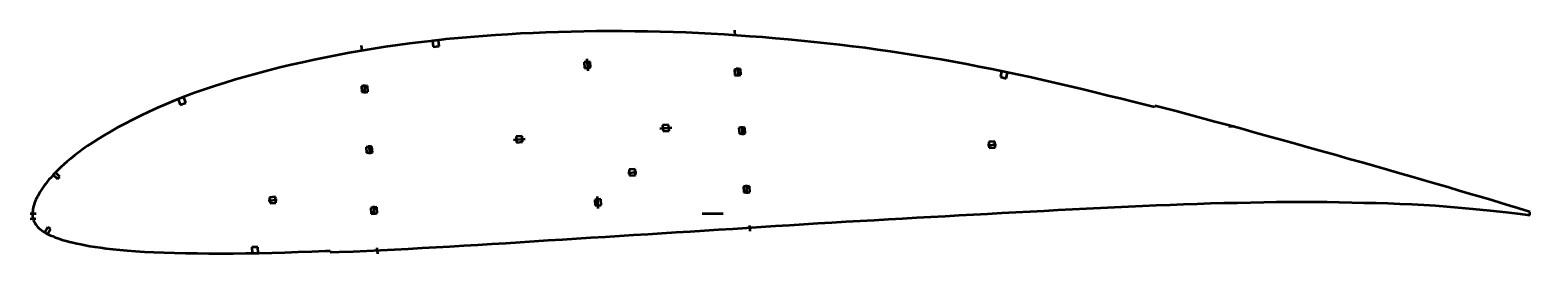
# Model space of a CAD drawing. Header units: metres. Extents: x -377 to 628, y -27 to 123.
import ezdxf

# ---------------------------------------------------------------- set-up
doc = ezdxf.new("R2010")
doc.units = ezdxf.units.M
for name, color, linetype, lineweight in [('FoilLayer', 1, 'Continuous', 50), ('StringerLayer', 1, 'Continuous', 50), ('SubLayer', 1, 'Continuous', 50)]:
    doc.layers.add(name, color=color, linetype=linetype, lineweight=lineweight)

msp = doc.modelspace()

# ---------------------------------------------------------------- linework, layer by layer
at = {"layer": 'FoilLayer'}
for p, q in [((-39.8, 120.8), (-48.3, 120.4)), ((-31.4, 121.2), (-39.8, 120.8)), ((-22.9, 121.4), (-31.4, 121.2)), ((-14.4, 121.7), (-22.9, 121.4)), ((-5.8, 121.9), (-14.4, 121.7)), ((2.7, 122), (-5.8, 121.9)), ((11.2, 122), (2.7, 122)), ((19.7, 122), (11.2, 122)), ((28.2, 121.9), (19.7, 122)), ((36.8, 121.8), (28.2, 121.9)), ((45.3, 121.6), (36.8, 121.8)), ((53.9, 121.4), (45.3, 121.6)), ((62.4, 121.1), (53.9, 121.4)), ((71, 120.7), (62.4, 121.1)), ((79.5, 120.3), (71, 120.7)), ((-138.9, 111.5), (-147, 110.2)), ((-130.8, 112.6), (-138.9, 111.5)), ((-122.7, 113.7), (-130.8, 112.6)), ((-114.6, 114.8), (-122.7, 113.7)), ((-106.4, 115.7), (-114.6, 114.8)), ((-98.3, 116.6), (-106.4, 115.7)), ((-90.1, 117.4), (-98.3, 116.6)), ((-81.8, 118.1), (-90.1, 117.4)), ((-73.5, 118.8), (-81.8, 118.1)), ((-65.1, 119.4), (-73.5, 118.8)), ((-56.7, 119.9), (-65.1, 119.4)), ((-48.3, 120.4), (-56.7, 119.9)), ((88.1, 119.8), (79.5, 120.3)), ((96.7, 119.2), (88.1, 119.8)), ((105.3, 118.6), (96.7, 119.2)), ((113.9, 118), (105.3, 118.6)), ((122.5, 117.2), (113.9, 118)), ((131.1, 116.5), (122.5, 117.2)), ((139.8, 115.7), (131.1, 116.5)), ((148.4, 114.8), (139.8, 115.7)), ((156.9, 113.9), (148.4, 114.8)), ((165.5, 112.9), (156.9, 113.9)), ((174, 111.8), (165.5, 112.9)), ((182.6, 110.8), (174, 111.8)), ((191.1, 109.6), (182.6, 110.8)), ((-194.3, 101.2), (-202, 99.5)), ((-186.5, 102.9), (-194.3, 101.2)), ((-178.7, 104.5), (-186.5, 102.9)), ((-170.9, 106.1), (-178.7, 104.5)), ((-163, 107.5), (-170.9, 106.1)), ((-155, 108.9), (-163, 107.5)), ((-147, 110.2), (-155, 108.9)), ((199.6, 108.4), (191.1, 109.6)), ((208.1, 107.1), (199.6, 108.4)), ((216.6, 105.8), (208.1, 107.1)), ((225, 104.4), (216.6, 105.8)), ((233.5, 103), (225, 104.4)), ((242, 101.5), (233.5, 103)), ((250.4, 99.9), (242, 101.5)), ((-231.9, 91.8), (-239.2, 89.7)), ((-224.5, 93.8), (-231.9, 91.8)), ((-217.1, 95.8), (-224.5, 93.8)), ((-209.5, 97.7), (-217.1, 95.8)), ((-202, 99.5), (-209.5, 97.7)), ((258.9, 98.3), (250.4, 99.9)), ((267.4, 96.6), (258.9, 98.3)), ((275.9, 94.9), (267.4, 96.6)), ((284.5, 93.1), (275.9, 94.9)), ((293, 91.2), (284.5, 93.1)), ((301.6, 89.3), (293, 91.2)), ((-266.6, 80.7), (-273.1, 78.3)), ((-259.9, 83.1), (-266.6, 80.7)), ((-253.2, 85.3), (-259.9, 83.1)), ((-246.2, 87.5), (-253.2, 85.3)), ((-239.2, 89.7), (-246.2, 87.5)), ((310.3, 87.3), (301.6, 89.3)), ((319, 85.3), (310.3, 87.3)), ((327.8, 83.2), (319, 85.3)), ((336.6, 81.1), (327.8, 83.2)), ((345.4, 78.9), (336.6, 81.1)), ((-291.6, 70.7), (-297.4, 68.1)), ((-285.6, 73.3), (-291.6, 70.7)), ((-279.4, 75.8), (-285.6, 73.3)), ((-273.1, 78.3), (-279.4, 75.8)), ((354.3, 76.7), (345.4, 78.9)), ((363.1, 74.5), (354.3, 76.7)), ((371.9, 72.3), (363.1, 74.5)), ((376.4, 71.1), (371.9, 72.3)), ((376.7, 72.1), (376.4, 71.1)), ((381.1, 71), (376.7, 72.1)), ((390, 68.7), (381.1, 71)), ((-308.3, 62.8), (-313.4, 60.1)), ((-302.9, 65.4), (-308.3, 62.8)), ((-297.4, 68.1), (-302.9, 65.4)), ((398.9, 66.3), (390, 68.7)), ((407.8, 63.9), (398.9, 66.3)), ((416.8, 61.5), (407.8, 63.9)), ((425.7, 59.1), (416.8, 61.5)), ((-327.1, 52.5), (-331.1, 50)), ((-322.8, 55), (-327.1, 52.5)), ((-318.3, 57.6), (-322.8, 55)), ((-313.4, 60.1), (-318.3, 57.6)), ((434.8, 56.6), (425.7, 59.1)), ((443.8, 54.1), (434.8, 56.6)), ((452.8, 51.6), (443.8, 54.1)), ((461.9, 49.1), (452.8, 51.6)), ((-344.5, 40.9), (-347.2, 38.8)), ((-341.5, 43), (-344.5, 40.9)), ((-338.3, 45.3), (-341.5, 43)), ((-334.8, 47.6), (-338.3, 45.3)), ((-331.1, 50), (-334.8, 47.6)), ((470.9, 46.6), (461.9, 49.1)), ((480, 44.1), (470.9, 46.6)), ((489, 41.5), (480, 44.1)), ((498, 39), (489, 41.5)), ((-356.3, 31), (-358.1, 29.2)), ((-354.3, 32.9), (-356.3, 31)), ((-352.1, 34.8), (-354.3, 32.9)), ((-349.8, 36.7), (-352.1, 34.8)), ((-347.2, 38.8), (-349.8, 36.7)), ((506.8, 36.5), (498, 39)), ((515.5, 34.1), (506.8, 36.5)), ((524.1, 31.7), (515.5, 34.1)), ((532.5, 29.3), (524.1, 31.7)), ((-365.4, 21.2), (-366.5, 19.7)), ((-364.2, 22.7), (-365.4, 21.2)), ((-362.8, 24.2), (-364.2, 22.7)), ((-361.4, 25.9), (-362.8, 24.2)), ((-359.8, 27.5), (-361.4, 25.9)), ((-358.1, 29.2), (-359.8, 27.5)), ((540.8, 26.9), (532.5, 29.3)), ((548.9, 24.5), (540.8, 26.9)), ((557, 22.1), (548.9, 24.5)), ((564.9, 19.9), (557, 22.1)), ((-372.3, 10.5), (-372.9, 9.4)), ((-371.7, 11.7), (-372.3, 10.5)), ((-371, 13), (-371.7, 11.7)), ((-370.3, 14.3), (-371, 13)), ((-369.5, 15.6), (-370.3, 14.3)), ((-368.6, 16.9), (-369.5, 15.6)), ((-367.6, 18.3), (-368.6, 16.9)), ((-366.5, 19.7), (-367.6, 18.3)), ((572.8, 17.6), (564.9, 19.9)), ((580.6, 15.3), (572.8, 17.6)), ((588.2, 13), (580.6, 15.3)), ((595.4, 10.9), (588.2, 13)), ((602.3, 8.9), (595.4, 10.9)), ((-375.2, 0.9), (-375.3, -0.1)), ((-375.1, 1.9), (-375.2, 0.9)), ((-375, 2.9), (-375.1, 1.9)), ((-374.8, 3.9), (-375, 2.9)), ((-374.5, 5), (-374.8, 3.9)), ((-374.2, 6), (-374.5, 5)), ((-373.8, 7.1), (-374.2, 6)), ((-373.4, 8.2), (-373.8, 7.1)), ((-372.9, 9.4), (-373.4, 8.2)), ((264.6, -0.1), (274.1, 0.4)), ((274.1, 0.4), (283.6, 0.9)), ((283.6, 0.9), (293, 1.4)), ((293, 1.4), (302.5, 1.9)), ((302.5, 1.9), (311.9, 2.4)), ((311.9, 2.4), (321.4, 2.9)), ((321.4, 2.9), (330.8, 3.4)), ((330.8, 3.4), (340.2, 3.8)), ((340.2, 3.8), (349.6, 4.3)), ((349.6, 4.3), (359, 4.7)), ((359, 4.7), (368.3, 5.2)), ((368.3, 5.2), (377.6, 5.6)), ((377.6, 5.6), (386.8, 5.9)), ((386.8, 5.9), (395.9, 6.3)), ((395.9, 6.3), (405, 6.6)), ((405, 6.6), (414, 6.9)), ((414, 6.9), (422.9, 7.2)), ((422.9, 7.2), (431.9, 7.3)), ((431.9, 7.3), (440.7, 7.5)), ((440.7, 7.5), (449.6, 7.7)), ((449.6, 7.7), (458.2, 7.8)), ((458.2, 7.8), (466.7, 7.9)), ((466.7, 7.9), (475.1, 7.9)), ((475.1, 7.9), (483.6, 7.8)), ((483.6, 7.8), (492, 7.8)), ((492, 7.8), (500.2, 7.7)), ((500.2, 7.7), (508.5, 7.5)), ((508.5, 7.5), (516.7, 7.3)), ((516.7, 7.3), (524.8, 7.2)), ((524.8, 7.2), (532.8, 7)), ((532.8, 7), (540.8, 6.6)), ((540.8, 6.6), (548.8, 6.2)), ((548.8, 6.2), (556.8, 5.8)), ((556.8, 5.8), (564.6, 5.4)), ((564.6, 5.4), (572.2, 4.8)), ((572.2, 4.8), (579.8, 4.1)), ((579.8, 4.1), (587.2, 3.4)), ((587.2, 3.4), (594.4, 2.8)), ((594.4, 2.8), (601.3, 2)), ((601.3, 2), (607.8, 1.3)), ((608.6, 7), (602.3, 8.9)), ((607.8, 1.3), (613.9, 0.7)), ((614.5, 5.2), (608.6, 7)), ((613.9, 0.7), (619.5, 0)), ((619.8, 3.6), (614.5, 5.2)), ((624.8, 2.1), (619.8, 3.6)), ((627.8, 1.1), (624.8, 2.1)), ((627.9, -1.1), (627.8, 1.1)), ((-375.3, -0.1), (-375.3, -1)), ((-375.3, -1), (-375.2, -1.9)), ((-375.2, -1.9), (-375.1, -2.8)), ((-375.1, -2.8), (-374.8, -3.7)), ((-374.8, -3.7), (-374.5, -4.6)), ((-374.5, -4.6), (-374.1, -5.5)), ((-374.1, -5.5), (-373.7, -6.3)), ((-373.7, -6.3), (-373.1, -7.2)), ((-373.1, -7.2), (-372.5, -8)), ((-372.5, -8), (-371.8, -8.9)), ((-371.8, -8.9), (-371, -9.7)), ((-371, -9.7), (-370.1, -10.5)), ((93.9, -10.1), (103.4, -9.5)), ((103.4, -9.5), (112.9, -8.9)), ((112.9, -8.9), (122.4, -8.3)), ((122.4, -8.3), (131.9, -7.7)), ((131.9, -7.7), (141.4, -7.1)), ((141.4, -7.1), (150.9, -6.5)), ((150.9, -6.5), (160.3, -5.9)), ((160.3, -5.9), (169.8, -5.4)), ((169.8, -5.4), (179.3, -4.8)), ((179.3, -4.8), (188.7, -4.3)), ((188.7, -4.3), (198.2, -3.7)), ((198.2, -3.7), (207.6, -3.2)), ((207.6, -3.2), (217.1, -2.7)), ((217.1, -2.7), (226.6, -2.2)), ((226.6, -2.2), (236.1, -1.7)), ((236.1, -1.7), (245.6, -1.1)), ((245.6, -1.1), (255.1, -0.6)), ((255.1, -0.6), (264.6, -0.1)), ((619.5, 0), (624.7, -0.6)), ((624.7, -0.6), (627.9, -1.1)), ((-370.1, -10.5), (-369.1, -11.2)), ((-369.1, -11.2), (-368.1, -11.9)), ((-368.1, -11.9), (-367, -12.7)), ((-367, -12.7), (-365.8, -13.3)), ((-365.8, -13.3), (-364.5, -14)), ((-364.5, -14), (-363.1, -14.6)), ((-363.1, -14.6), (-361.6, -15.2)), ((-361.6, -15.2), (-360, -15.9)), ((-360, -15.9), (-358.3, -16.5)), ((-358.3, -16.5), (-356.5, -17.1)), ((-356.5, -17.1), (-354.6, -17.7)), ((-354.6, -17.7), (-352.6, -18.3)), ((-352.6, -18.3), (-350.4, -18.8)), ((-350.4, -18.8), (-348.1, -19.4)), ((-348.1, -19.4), (-345.5, -20)), ((-345.5, -20), (-342.8, -20.5)), ((-67.5, -20.3), (-58.1, -19.7)), ((-58.1, -19.7), (-48.6, -19.1)), ((-48.6, -19.1), (-39.2, -18.5)), ((-39.2, -18.5), (-29.7, -17.9)), ((-29.7, -17.9), (-20.2, -17.3)), ((-20.2, -17.3), (-10.7, -16.7)), ((-10.7, -16.7), (-1.2, -16.1)), ((-1.2, -16.1), (8.3, -15.5)), ((8.3, -15.5), (17.9, -14.9)), ((17.9, -14.9), (27.4, -14.3)), ((27.4, -14.3), (36.9, -13.7)), ((36.9, -13.7), (46.4, -13.1)), ((46.4, -13.1), (55.9, -12.5)), ((55.9, -12.5), (65.4, -11.9)), ((65.4, -11.9), (74.9, -11.3)), ((74.9, -11.3), (84.4, -10.7)), ((84.4, -10.7), (93.9, -10.1)), ((-342.8, -20.5), (-339.9, -21.1)), ((-339.9, -21.1), (-336.8, -21.7)), ((-336.8, -21.7), (-333.4, -22.2)), ((-333.4, -22.2), (-329.7, -22.8)), ((-329.7, -22.8), (-325.8, -23.3)), ((-325.8, -23.3), (-321.5, -23.8)), ((-321.5, -23.8), (-316.8, -24.2)), ((-316.8, -24.2), (-311.7, -24.7)), ((-311.7, -24.7), (-306.2, -25.1)), ((-306.2, -25.1), (-300.3, -25.5)), ((-300.3, -25.5), (-294, -25.8)), ((-294, -25.8), (-287.3, -26.1)), ((-287.3, -26.1), (-280.2, -26.3)), ((-280.2, -26.3), (-272.7, -26.5)), ((-272.7, -26.5), (-265, -26.6)), ((-265, -26.6), (-257, -26.7)), ((-257, -26.7), (-248.9, -26.8)), ((-248.9, -26.8), (-240.7, -26.7)), ((-240.7, -26.7), (-232.3, -26.6)), ((-232.3, -26.6), (-223.7, -26.5)), ((-223.7, -26.5), (-215, -26.2)), ((-215, -26.2), (-206.2, -26)), ((-206.2, -26), (-197.2, -25.7)), ((-197.2, -25.7), (-188.1, -25.4)), ((-188.1, -25.4), (-179, -25)), ((-179, -25), (-175.9, -24.9)), ((-175.9, -24.9), (-175.8, -25.9)), ((-175.8, -25.9), (-169.7, -25.7)), ((-169.7, -25.7), (-160.5, -25.3)), ((-160.5, -25.3), (-151.3, -24.9)), ((-151.3, -24.9), (-142.1, -24.5)), ((-142.1, -24.5), (-132.8, -24)), ((-132.8, -24), (-123.5, -23.5)), ((-123.5, -23.5), (-114.2, -23)), ((-114.2, -23), (-104.9, -22.5)), ((-104.9, -22.5), (-95.6, -22)), ((-95.6, -22), (-86.3, -21.4)), ((-86.3, -21.4), (-76.9, -20.9)), ((-76.9, -20.9), (-67.5, -20.3))]:
    msp.add_line(p, q, dxfattribs=at)
at = {"layer": 'StringerLayer'}
for p, q in [((-103.3, 116), (-107.3, 115.6)), ((-107.3, 115.6), (-106.9, 111.6)), ((-106.9, 111.6), (-102.9, 112.1)), ((-102.9, 112.1), (-103.3, 116)), ((274, 95.3), (273.2, 91.4)), ((273.2, 91.4), (277.1, 90.5)), ((277.9, 94.5), (274, 95.3)), ((277.1, 90.5), (277.9, 94.5)), ((-273.9, 78), (-277.6, 76.5)), ((-277.6, 76.5), (-276.2, 72.8)), ((-276.2, 72.8), (-272.4, 74.2)), ((-272.4, 74.2), (-273.9, 78)), ((-359.9, 27.4), (-361.3, 25.9)), ((-361.3, 25.9), (-358.4, 23.2)), ((-357, 24.6), (-359.9, 27.4)), ((-358.4, 23.2), (-357, 24.6)), ((-364.9, -9.2), (-366.9, -12.7)), ((-363.2, -10.2), (-364.9, -9.2)), ((-366.9, -12.7), (-365.1, -13.7)), ((-365.1, -13.7), (-363.2, -10.2)), ((-224.2, -22.5), (-228.2, -22.5)), ((-228.2, -22.5), (-228.1, -26.5)), ((-228.1, -26.5), (-224.1, -26.5)), ((-224.1, -26.5), (-224.2, -22.5))]:
    msp.add_line(p, q, dxfattribs=at)
at = {"layer": 'SubLayer'}
for p, q in [((95, 122.8), (95.3, 118.8)), ((-155, 112.4), (-154.7, 108.4)), ((-1.7, 101.6), (-5.7, 101.3)), ((-5.7, 101.3), (-5.4, 97.3)), ((-3.8, 103.5), (-3.2, 95.5)), ((-1.4, 97.7), (-1.7, 101.6)), ((-5.4, 97.3), (-1.4, 97.7)), ((99, 96.8), (95, 96.5)), ((95, 96.5), (95.3, 92.5)), ((95.3, 92.5), (99.3, 92.9)), ((96.9, 97.7), (97.4, 91.7)), ((99.3, 92.9), (99, 96.8)), ((-150.9, 85.5), (-154.9, 85.2)), ((-154.9, 85.2), (-154.6, 81.2)), ((-154.6, 81.2), (-150.6, 81.5)), ((-153, 86.3), (-152.5, 80.4)), ((-150.6, 81.5), (-150.9, 85.5)), ((-47.2, 51.8), (-51.2, 51.5)), ((-51.2, 51.5), (-50.9, 47.6)), ((-46.9, 47.9), (-47.2, 51.8)), ((45.1, 56.9), (53, 57.6)), ((50.9, 59.4), (46.9, 59.1)), ((46.9, 59.1), (47.2, 55.1)), ((47.2, 55.1), (51.2, 55.4)), ((51.2, 55.4), (50.9, 59.4)), ((102, 57.6), (98, 57.3)), ((98, 57.3), (98.3, 53.3)), ((98.3, 53.3), (102.3, 53.6)), ((99.9, 58.5), (100.4, 52.5)), ((102.3, 53.6), (102, 57.6)), ((426.1, 58.3), (430.1, 58.6)), ((-147.8, 44.9), (-151.8, 44.5)), ((-151.8, 44.5), (-151.5, 40.6)), ((-151.5, 40.6), (-147.5, 40.9)), ((-149.8, 45.7), (-149.4, 39.7)), ((-147.5, 40.9), (-147.8, 44.9)), ((-53, 49.4), (-45.1, 50)), ((-50.9, 47.6), (-46.9, 47.9)), ((264.5, 45.8), (270.5, 46.3)), ((269.4, 48.2), (265.4, 47.9)), ((265.4, 47.9), (265.7, 43.9)), ((265.7, 43.9), (269.7, 44.2)), ((269.7, 44.2), (269.4, 48.2)), ((23.6, 27.3), (29.6, 27.8)), ((28.5, 29.7), (24.5, 29.4)), ((24.5, 29.4), (24.8, 25.4)), ((24.8, 25.4), (28.8, 25.7)), ((28.8, 25.7), (28.5, 29.7)), ((551.4, 23.3), (551.7, 24.2)), ((-212.5, 11.1), (-216.4, 10.8)), ((-216.4, 10.8), (-216.1, 6.9)), ((-212.2, 7.2), (-212.5, 11.1)), ((3.8, 3.5), (3.2, 11.4)), ((105, 18.4), (101, 18.1)), ((101, 18.1), (101.3, 14.1)), ((101.3, 14.1), (105.3, 14.4)), ((102.9, 19.3), (103.4, 13.3)), ((105.3, 14.4), (105, 18.4)), ((589.8, 12), (590.1, 13)), ((-376.8, 0), (-372.8, 0)), ((-217.3, 8.8), (-211.3, 9.2)), ((-216.1, 6.9), (-212.2, 7.2)), ((-144.6, 4.2), (-148.6, 3.9)), ((-148.6, 3.9), (-148.3, -0.1)), ((-148.3, -0.1), (-144.3, 0.2)), ((-146.7, 5.1), (-146.3, -0.9)), ((-144.3, 0.2), (-144.6, 4.2)), ((5.4, 9.6), (1.4, 9.3)), ((1.4, 9.3), (1.7, 5.3)), ((1.7, 5.3), (5.7, 5.6)), ((5.7, 5.6), (5.4, 9.6)), ((73.4, 0), (87.4, 0)), ((548.2, 5.8), (548.2, 6.8)), ((588.1, 2.9), (588.1, 3.9)), ((608, 0.8), (608, 1.8)), ((609, 6.3), (609.3, 7.3)), ((-376.9, -3.5), (-372.9, -3.2)), ((105, -7.9), (105.3, -11.8)), ((-144.6, -23), (-144.2, -27))]:
    msp.add_line(p, q, dxfattribs=at)

doc.saveas('drawing.dxf')
